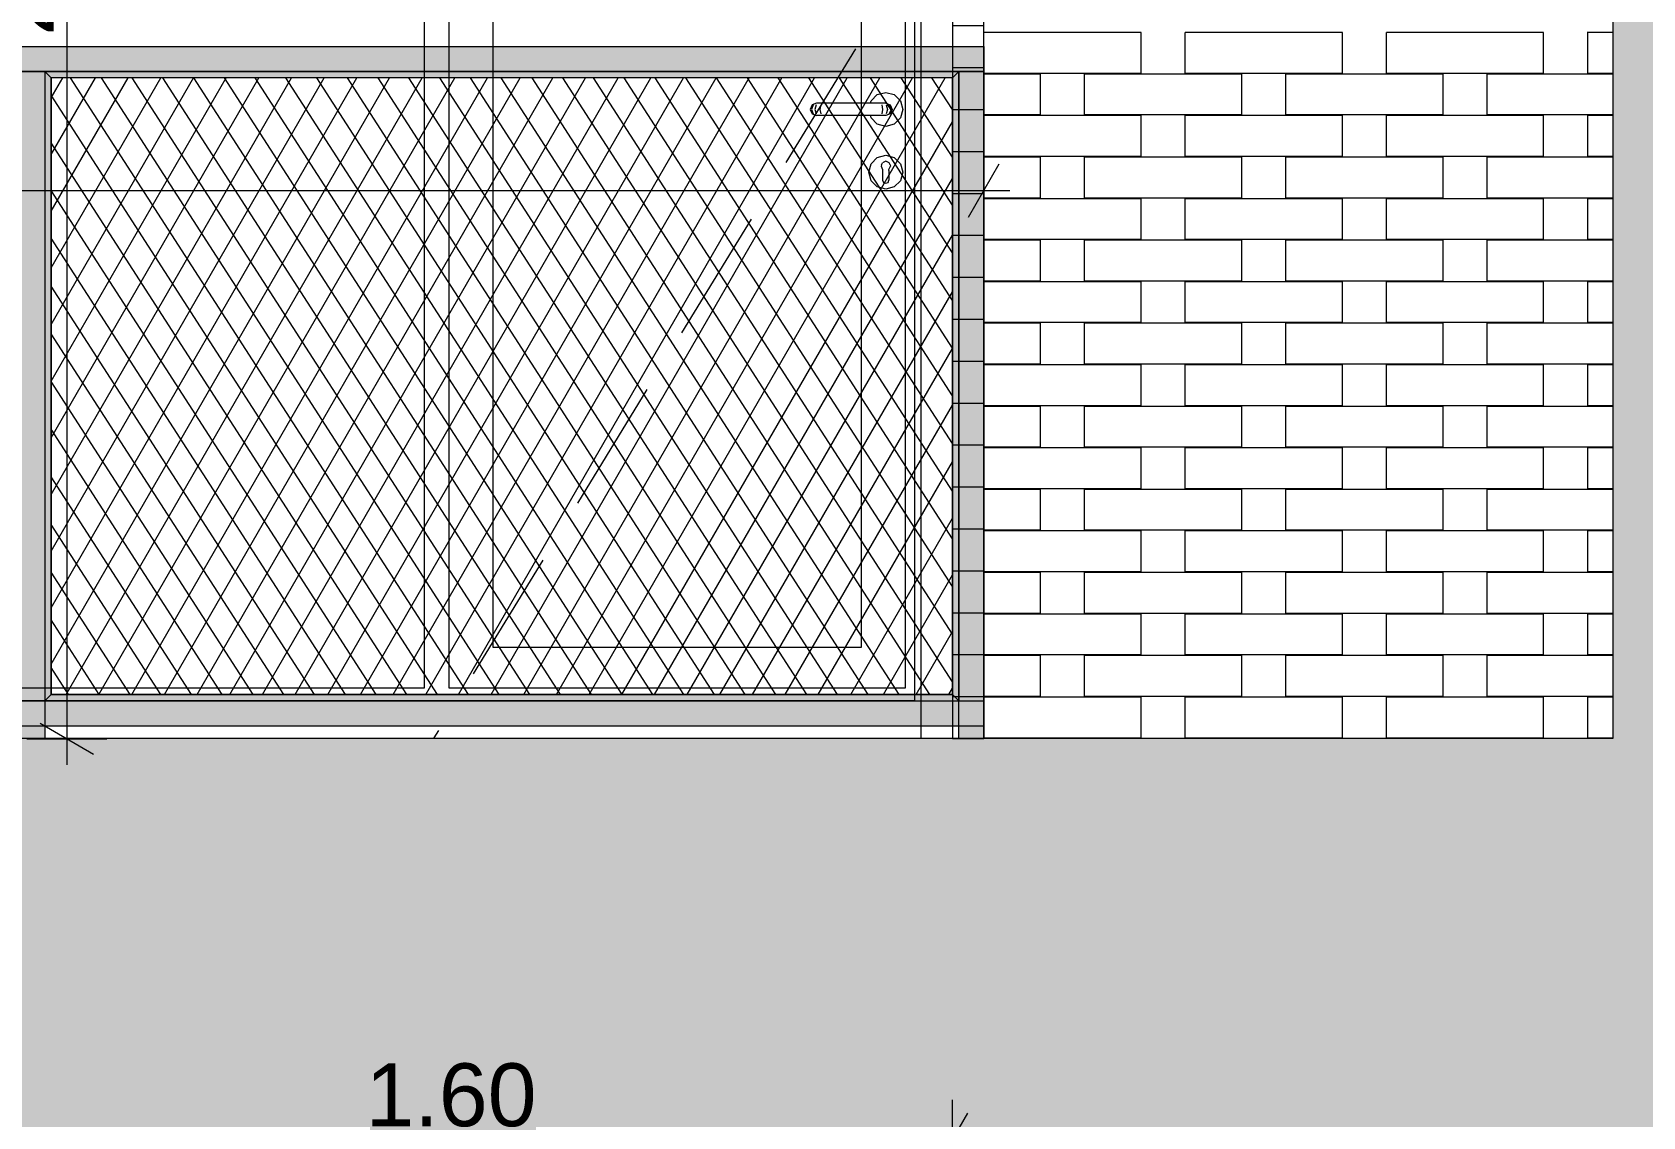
# Model space of a CAD drawing. Header units: millimetres. Extents: x 475616349 to 476941521, y 4620115302 to 4621446928.
# Drawn here: x 476659049 to 476661610, y 4620528619 to 4620530343 of the extents above; entities that cross this region are included whole.
import ezdxf

# ---------------------------------------------------------------- set-up
doc = ezdxf.new("R2010")
doc.units = ezdxf.units.MM
doc.header["$MEASUREMENT"] = 0
doc.linetypes.add('Hidden Line', pattern=[317.5, 211.666667, -105.833333])
for name, color, linetype, lineweight in [('2D Drafting - General_Pen_No__30_Pen_No__9_Pen_No__9_Pen_No__253', 252, 'Continuous', 0), ('2D Drafting - General_Pen_No__30_Pen_No__9_Pen_No__9_Pen_No__7', 7, 'Continuous', 0), ('2D Drafting - General_Pen_No__7_Pen_No__7', 7, 'Continuous', 0), ('New_2D Drafting - General_Pen_No__30_Pen_No__9_Pen_No__9_Pen_No__255', 255, 'Continuous', 0), ('New_2D Drafting - General_Pen_No__30_Pen_No__9_Pen_No__9_Pen_No__7', 7, 'Continuous', 0), ('New_2D Drafting - General_Pen_No__4', 7, 'Continuous', 0), ('New_2D Drafting - General_Pen_No__7', 7, 'Continuous', 0), ('New_Structural - Bearing_Pen_No__250', 7, 'Continuous', 0), ('New_zoma_Pen_No__4', 7, 'Continuous', 0), ('New_zoma_Pen_No__7', 7, 'Continuous', 0), ('Structural - Bearing_Pen_No__250', 7, 'Continuous', 0)]:
    doc.layers.add(name, color=color, linetype=linetype, lineweight=lineweight)
doc.layers.add('New_zoma', color=7, linetype='Continuous')
doc.styles.add('GENERATED_STYLE_1', font='arial.ttf')
doc.dimstyles.new('GENERATED_STYLE__18', dxfattribs={"dimtxt": 100, "dimasz": 64.421331, "dimexe": 0.18, "dimexo": 3, "dimgap": 0.09, "dimtad": 1, "dimtih": 1, "dimtoh": 1, "dimlfac": 0.001, "dimzin": 0, "dimdsep": 46, "dimtxsty": 'GENERATED_STYLE_1', "dimblk": 'ARROWHEAD_2', "dimblk1": 'ARROWHEAD_2', "dimblk2": 'ARROWHEAD_2', "dimcen": 0.09, "dimclrd": 7, "dimclre": 7, "dimclrt": 7, "dimadec": 0, "dimazin": 0, "dimtfac": 1, "dimtdec": 4, "dimtmove": 0, "dimatfit": 3, "dimfxl": 1, "dimtolj": 1, "dimtzin": 0, "dimarcsym": 0})
doc.dimstyles.new('GENERATED_STYLE__19', dxfattribs={"dimtxt": 100, "dimasz": 64.421331, "dimexe": 0.18, "dimexo": 3, "dimgap": 0.09, "dimtad": 1, "dimlfac": 0.001, "dimzin": 0, "dimdsep": 46, "dimtxsty": 'GENERATED_STYLE_1', "dimblk": 'ARROWHEAD_2', "dimblk1": 'ARROWHEAD_2', "dimblk2": 'ARROWHEAD_2', "dimcen": 0.09, "dimclrd": 7, "dimclre": 7, "dimclrt": 7, "dimadec": 0, "dimazin": 0, "dimtfac": 1, "dimtdec": 4, "dimtmove": 0, "dimatfit": 3, "dimfxl": 1, "dimtolj": 1, "dimtzin": 0, "dimarcsym": 0})

# ---------------------------------------------------------------- blocks, each defined once
blk = doc.blocks.new('*D751', base_point=(476577134.1, 4620325125.7))
at = {"layer": 'New_zoma_Pen_No__4', "color": 7, "linetype": 'Continuous', "lineweight": 0, "transparency": 16777216}
for p, q in [((476658912, 4620528519.4), (476658912, 4620528646.6)), ((476660512, 4620528519.4), (476660512, 4620528646.6)), ((476658936.5, 4620528625.4), (476658887.5, 4620528540.6)), ((476660487.5, 4620528540.6), (476660536.5, 4620528625.4)), ((476658912, 4620528583), (476660512, 4620528583)), ((476660512, 4620528583), (476660553.5, 4620528583))]:
    blk.add_line(p, q, dxfattribs=at)
at = {"layer": 'New_zoma_Pen_No__7', "color": 7, "lineweight": 0, "transparency": 16777216, "insert": (476659579, 4620528603), "char_height": 100, "attachment_point": 7, "style": 'GENERATED_STYLE_1'}
blk.add_mtext('\\A1;{\\pql;\\fArial|b0|i0|c0|p34;1.60}', dxfattribs=at)
blk = doc.blocks.new('ARROWHEAD_2')
at = {"color": 0, "linetype": 'Continuous', "lineweight": 0}
for p, q in [((-0.378, -0.655), (0.378, 0.655)), ((0, 0), (-1, 0))]:
    blk.add_line(p, q, dxfattribs=at)
blk = doc.blocks.new('*D755', base_point=(476577134.1, 4620325125.7))
at = {"layer": 'New_zoma_Pen_No__4', "color": 7, "linetype": 'Continuous', "lineweight": 0, "transparency": 16777216}
for p, q in [((476658912, 4620531719.4), (476658912, 4620531846.6)), ((476660512, 4620531719.4), (476660512, 4620531846.6)), ((476658936.5, 4620531825.4), (476658887.5, 4620531740.6)), ((476660487.5, 4620531740.6), (476660536.5, 4620531825.4)), ((476658912, 4620531783), (476660512, 4620531783)), ((476660512, 4620531783), (476660553.5, 4620531783))]:
    blk.add_line(p, q, dxfattribs=at)
at = {"layer": 'New_zoma_Pen_No__7', "color": 7, "lineweight": 0, "transparency": 16777216, "insert": (476659579, 4620531803), "char_height": 100, "attachment_point": 7, "style": 'GENERATED_STYLE_1'}
blk.add_mtext('\\A1;{\\pql;\\fArial|b0|i0|c0|p34;1.60}', dxfattribs=at)
blk = doc.blocks.new('*D756', base_point=(476577134.1, 4620325125.7))
at = {"layer": 'New_zoma_Pen_No__4', "color": 7, "linetype": 'Continuous', "lineweight": 0, "transparency": 16777216}
for p, q in [((476656062, 4620530027.7), (476656062, 4620530154.8)), ((476660562, 4620530027.7), (476660562, 4620530154.8)), ((476656086.5, 4620530133.6), (476656037.5, 4620530048.9)), ((476660537.5, 4620530048.9), (476660586.5, 4620530133.6)), ((476656020.6, 4620530091.2), (476656062, 4620530091.2)), ((476656062, 4620530091.2), (476660562, 4620530091.2)), ((476660562, 4620530091.2), (476660603.5, 4620530091.2))]:
    blk.add_line(p, q, dxfattribs=at)
at = {"layer": 'New_zoma_Pen_No__7', "color": 7, "lineweight": 0, "transparency": 16777216, "insert": (476658179, 4620530111.2), "char_height": 100, "attachment_point": 7, "style": 'GENERATED_STYLE_1'}
blk.add_mtext('\\A1;{\\pql;\\fArial|b0|i0|c0|p34;4.50}', dxfattribs=at)
blk = doc.blocks.new('*D762', base_point=(476577134.1, 4620325125.7))
at = {"layer": 'New_zoma_Pen_No__4', "color": 7, "linetype": 'Continuous', "lineweight": 0, "transparency": 16777216}
for p, q in [((476659104.3, 4620531761.8), (476659104.3, 4620531720.3)), ((476659146.7, 4620531695.9), (476659061.9, 4620531744.8)), ((476659040.7, 4620531720.3), (476659167.9, 4620531720.3)), ((476659104.3, 4620531720.3), (476659104.3, 4620529220.3)), ((476659061.9, 4620529244.8), (476659146.7, 4620529195.9)), ((476659040.7, 4620529220.3), (476659167.9, 4620529220.3)), ((476659104.3, 4620529220.3), (476659104.3, 4620529178.9))]:
    blk.add_line(p, q, dxfattribs=at)
at = {"layer": 'New_zoma_Pen_No__7', "color": 7, "lineweight": 0, "transparency": 16777216, "insert": (476659084.3, 4620530337.3), "char_height": 100, "attachment_point": 7, "rotation": 89.9998, "style": 'GENERATED_STYLE_1'}
blk.add_mtext('\\A1;{\\pql;\\fArial|b0|i0|c0|p34;2.50}', dxfattribs=at)

msp = doc.modelspace()

# ---------------------------------------------------------------- hatches: boundary and pattern name
at = {"layer": '2D Drafting - General_Pen_No__30_Pen_No__9_Pen_No__9_Pen_No__253', "linetype": 'Continuous', "lineweight": 0}
h = msp.add_hatch(dxfattribs=at)
h.set_pattern_fill('BRICK___RUNNING_BOND', color=252, style=0, pattern_type=2)
h.set_pattern_definition([(0, (476692910.175, 4620522353.93), (0, 66.64), []), (90, (476692910.17, 4620522353.93), (-244.8, 0), [66.64, -66.64]), (90, (476693032.57, 4620522420.57), (-244.8, 0), [66.64, -66.64])])
h.paths.add_polyline_path([(476647692.13, 4620532819.956), (476647692.13, 4620519520.362), (476648861.998, 4620519520.362), (476648862.006, 4620522120.37), (476648862.006, 4620523542.007), (476648862.006, 4620531720.362), (476648862.006, 4620531932.715), (476648862.006, 4620532420.362), (476654662.006, 4620532420.362), (476654662.006, 4620519520.362), (476661919.968, 4620519520.362), (476661962.147, 4620519520.362), (476661962.147, 4620522820.364), (476661962.147, 4620525320.374), (476661962.147, 4620525944.887), (476661962.147, 4620532420.374), (476665762.003, 4620532420.374), (476665762.003, 4620522120.38), (476665162.198, 4620522120.38), (476665162.198, 4620517320.329), (476668462.159, 4620517320.329), (476668462.159, 4620517320.295), (476668932.159, 4620517320.295), (476668932.159, 4620532819.956), (476661962.147, 4620532819.956), (476655062.006, 4620532819.956)])
h.paths.add_polyline_path([(476661562.006, 4620526020.374), (476655062.006, 4620526020.374), (476655062.006, 4620528520.374), (476661562.006, 4620528520.374)], flags=0)
h.paths.add_polyline_path([(476661562.006, 4620522820.364), (476655062.006, 4620522820.364), (476655062.006, 4620525320.374), (476661562.006, 4620525320.374)], flags=0)
h.paths.add_polyline_path([(476661562.006, 4620529220.374), (476655062.006, 4620529220.374), (476655062.006, 4620531720.361), (476661562.006, 4620531720.361)], flags=0)
h.paths.add_polyline_path([(476656112.047, 4620522120.412), (476656112.047, 4620519620.412), (476657707.931, 4620519620.412), (476657712.047, 4620519620.412), (476657712.047, 4620522120.412)], flags=0)
h.paths.add_polyline_path([(476666262.224, 4620522120.362), (476666262.224, 4620520520.362), (476667862.223, 4620520520.362), (476667862.223, 4620522120.362)], flags=0)
h.paths.add_polyline_path([(476667862.223, 4620530120.362), (476667862.223, 4620531720.362), (476666262.224, 4620531720.362), (476666262.224, 4620530120.362)], flags=0)
h.paths.add_polyline_path([(476666262.228, 4620528520.362), (476666262.228, 4620526920.362), (476667862.228, 4620526920.362), (476667862.228, 4620528520.362)], flags=0)
h.paths.add_polyline_path([(476666262.228, 4620523720.362), (476667862.228, 4620523720.362), (476667862.228, 4620525320.362), (476666262.228, 4620525320.362)], flags=0)
h.paths.add_polyline_path([(476666262.435, 4620518320.362), (476667862.006, 4620518320.362), (476667862.006, 4620518920.362), (476666262.435, 4620518920.362)], flags=0)
h = msp.add_hatch(dxfattribs=at)
h.set_pattern_fill('BRICK___RUNNING_BOND', color=252, style=0, pattern_type=2)
h.set_pattern_definition([(0, (476694010.15, 4620528753.94), (0, 66.64), []), (90, (476694010.15, 4620528753.94), (-244.8, 0), [66.64, -66.64]), (90, (476694132.55, 4620528820.58), (-244.8, 0), [66.64, -66.64])])
h.paths.add_polyline_path([(476660512.002, 4620531720.375), (476660512.002, 4620529220.374), (476660561.993, 4620529220.374), (476660561.993, 4620531720.375)])
at = {"layer": 'New_2D Drafting - General_Pen_No__30_Pen_No__9_Pen_No__9_Pen_No__255', "linetype": 'Continuous', "lineweight": 0}
for points in [[(476660562.006, 4620530320.368), (476660562.006, 4620530280.368), (476656062.006, 4620530280.368), (476656062.006, 4620530320.368)], [(476659069.006, 4620529220.341), (476659029.006, 4620529220.341), (476659029.006, 4620530280.368), (476659069.006, 4620530280.368)], [(476659069.006, 4620529280.341), (476659079.006, 4620529290.341), (476659079.006, 4620530270.368), (476659069.006, 4620530280.368)], [(476659079.006, 4620530270.368), (476659069.006, 4620530280.368), (476660522.006, 4620530280.368), (476660512.006, 4620530270.368)], [(476660522.006, 4620529280.341), (476660512.006, 4620529290.341), (476660512.006, 4620530270.368), (476660522.006, 4620530280.368)], [(476660562.006, 4620529220.374), (476660522.006, 4620529220.374), (476660522.006, 4620530280.368), (476660562.006, 4620530280.368)], [(476660562.006, 4620529280.367), (476660562.006, 4620529240.367), (476656062.006, 4620529240.367), (476656062.006, 4620529280.367)], [(476659079.006, 4620529290.367), (476659069.006, 4620529280.367), (476660521.98, 4620529280.367), (476660511.98, 4620529290.367)]]:
    msp.add_hatch(color=255, dxfattribs=at).paths.add_polyline_path(points)
at = {"layer": 'New_2D Drafting - General_Pen_No__7', "linetype": 'Continuous', "lineweight": 0}
h = msp.add_hatch(dxfattribs=at)
h.set_pattern_fill('BATT_INSULATION', style=0, pattern_type=2)
h.set_pattern_definition([(60, (476577134.07, 4620325125.74), (-38.971143, 22.5), []), (122.833095, (476577134.07, 4620325125.74), (36.80608, 18.75), [])])
h.paths.add_polyline_path([(476660512.006, 4620530270.368), (476659079.006, 4620530270.368), (476659079.006, 4620529290.367), (476660512.006, 4620529290.367)])

# ---------------------------------------------------------------- linework, layer by layer
at = {"layer": '2D Drafting - General_Pen_No__30_Pen_No__9_Pen_No__9_Pen_No__7', "color": 7, "linetype": 'Continuous', "lineweight": 0, "flags": 128}
for points in [[(476661562.006, 4620529220.374), (476655062.006, 4620529220.374), (476655062.006, 4620531720.361), (476661562.006, 4620531720.361)], [(476660512.002, 4620531720.375), (476660512.002, 4620529220.374), (476660561.993, 4620529220.374), (476660561.993, 4620531720.375)]]:
    msp.add_lwpolyline(points, close=True, dxfattribs=at)
at = {"layer": '2D Drafting - General_Pen_No__7_Pen_No__7', "color": 7, "linetype": 'Continuous', "lineweight": 0, "flags": 128}
for points in [[(476660507.877, 4620529220.338), (476658911.993, 4620529220.343), (476658912.002, 4620531720.343), (476660512.002, 4620531720.338)], [(476660512.002, 4620531720.338), (476660511.993, 4620529220.338), (476660507.877, 4620529220.338)]]:
    msp.add_lwpolyline(points, dxfattribs=at)
for points in [[(476658962.002, 4620531670.342), (476660462.002, 4620531670.337), (476660461.993, 4620529220.338), (476658961.993, 4620529220.345)], [(476658972.002, 4620531660.342), (476660452.002, 4620531660.337), (476660451.994, 4620529280.34), (476658971.994, 4620529280.345)], [(476658987.002, 4620531645.342), (476659672.002, 4620531645.34), (476659671.994, 4620529300.342), (476658986.994, 4620529300.345)], [(476659711.998, 4620531645.34), (476660437.002, 4620531645.337), (476660436.994, 4620529300.34), (476659711.994, 4620529300.342)], [(476659782.002, 4620531575.339), (476660367.002, 4620531575.337), (476660366.994, 4620529365.34), (476659781.994, 4620529365.342)]]:
    msp.add_lwpolyline(points, close=True, dxfattribs=at)
at = {"layer": '2D Drafting - General_Pen_No__7_Pen_No__7', "color": 7, "linetype": 'Hidden Line', "lineweight": 0, "flags": 128}
msp.add_lwpolyline([(476659687.002, 4620531670.34), (476660436.998, 4620530446.214), (476659687.77, 4620529221.625)], dxfattribs=at)
at = {"layer": 'New_2D Drafting - General_Pen_No__30_Pen_No__9_Pen_No__9_Pen_No__7', "color": 7, "linetype": 'Continuous', "lineweight": 0, "flags": 128}
for points in [[(476660562.006, 4620530320.368), (476660562.006, 4620530280.368), (476656062.006, 4620530280.368), (476656062.006, 4620530320.368)], [(476659069.006, 4620529220.341), (476659029.006, 4620529220.341), (476659029.006, 4620530280.368), (476659069.006, 4620530280.368)], [(476659069.006, 4620529280.341), (476659079.006, 4620529290.341), (476659079.006, 4620530270.368), (476659069.006, 4620530280.368)], [(476659079.006, 4620530270.368), (476659069.006, 4620530280.368), (476660522.006, 4620530280.368), (476660512.006, 4620530270.368)], [(476660522.006, 4620529280.341), (476660512.006, 4620529290.341), (476660512.006, 4620530270.368), (476660522.006, 4620530280.368)], [(476660562.006, 4620529220.374), (476660522.006, 4620529220.374), (476660522.006, 4620530280.368), (476660562.006, 4620530280.368)], [(476660562.006, 4620529280.367), (476660562.006, 4620529240.367), (476656062.006, 4620529240.367), (476656062.006, 4620529280.367)], [(476659079.006, 4620529290.367), (476659069.006, 4620529280.367), (476660521.98, 4620529280.367), (476660511.98, 4620529290.367)]]:
    msp.add_lwpolyline(points, close=True, dxfattribs=at)
at = {"layer": 'New_2D Drafting - General_Pen_No__4', "color": 7, "linetype": 'Continuous', "lineweight": 0, "flags": 128}
msp.add_lwpolyline([(476660512.006, 4620530270.368), (476659079.006, 4620530270.368), (476659079.006, 4620529290.367), (476660512.006, 4620529290.367)], close=True, dxfattribs=at)
at = {"layer": 'New_Structural - Bearing_Pen_No__250', "color": 7, "linetype": 'Continuous', "lineweight": 0}
for p, q in [((476661522.006, 4620530342.374), (476661522.006, 4620530343.374)), ((476660562.006, 4620530277.374), (476660562.006, 4620530342.374)), ((476660812.006, 4620530342.374), (476660562.006, 4620530342.374)), ((476660812.006, 4620530277.374), (476660812.006, 4620530342.374)), ((476660882.006, 4620530277.374), (476660882.006, 4620530342.374)), ((476661132.006, 4620530342.374), (476660882.006, 4620530342.374)), ((476661132.006, 4620530277.374), (476661132.006, 4620530342.374)), ((476661202.006, 4620530277.374), (476661202.006, 4620530342.374)), ((476661452.006, 4620530342.374), (476661202.006, 4620530342.374)), ((476661452.006, 4620530277.374), (476661452.006, 4620530342.374)), ((476661522.006, 4620530277.374), (476661522.006, 4620530342.374)), ((476661562.006, 4620530342.374), (476661522.006, 4620530342.374)), ((476660812.006, 4620530277.374), (476660562.006, 4620530277.374)), ((476660562.006, 4620530211.374), (476660562.006, 4620530276.374)), ((476660652.006, 4620530276.374), (476660562.006, 4620530276.374)), ((476660652.006, 4620530211.374), (476660652.006, 4620530276.374)), ((476660722.006, 4620530211.374), (476660722.006, 4620530276.374)), ((476660972.006, 4620530276.374), (476660722.006, 4620530276.374)), ((476661132.006, 4620530277.374), (476660882.006, 4620530277.374)), ((476660972.006, 4620530211.374), (476660972.006, 4620530276.374)), ((476661042.006, 4620530211.374), (476661042.006, 4620530276.374)), ((476661292.006, 4620530276.374), (476661042.006, 4620530276.374)), ((476661452.006, 4620530277.374), (476661202.006, 4620530277.374)), ((476661292.006, 4620530211.374), (476661292.006, 4620530276.374)), ((476661362.006, 4620530211.374), (476661362.006, 4620530276.374)), ((476661562.006, 4620530276.374), (476661362.006, 4620530276.374)), ((476661522.006, 4620530276.374), (476661522.006, 4620530277.374)), ((476661562.006, 4620530277.374), (476661522.006, 4620530277.374)), ((476660382.724, 4620530233.838), (476660392.607, 4620530243.721)), ((476660392.607, 4620530243.721), (476660406.107, 4620530247.338)), ((476660406.107, 4620530247.338), (476660419.607, 4620530243.721)), ((476660419.607, 4620530243.721), (476660429.489, 4620530233.838)), ((476660289.035, 4620530227.41), (476660286.107, 4620530220.339)), ((476660286.107, 4620530220.339), (476660289.035, 4620530213.268)), ((476660290.588, 4620530227.41), (476660287.829, 4620530220.339)), ((476660287.829, 4620530220.339), (476660290.588, 4620530213.268)), ((476660296.107, 4620530230.339), (476660289.035, 4620530227.41)), ((476660295.402, 4620530227.41), (476660293.29, 4620530220.339)), ((476660293.29, 4620530220.339), (476660295.402, 4620530213.268)), ((476660297.248, 4620530230.339), (476660296.107, 4620530230.339)), ((476660300.5, 4620530230.339), (476660297.248, 4620530230.339)), ((476660305.366, 4620530230.339), (476660300.5, 4620530230.339)), ((476660302.607, 4620530227.41), (476660301.464, 4620530220.339)), ((476660301.464, 4620530220.339), (476660302.607, 4620530213.268)), ((476660311.107, 4620530230.339), (476660305.366, 4620530230.339)), ((476660391.107, 4620530230.338), (476660311.107, 4620530230.339)), ((476660381.786, 4620530230.338), (476660382.724, 4620530233.838)), ((476660396.847, 4620530230.338), (476660391.107, 4620530230.338)), ((476660401.713, 4620530230.338), (476660396.847, 4620530230.338)), ((476660399.606, 4620530227.409), (476660400.749, 4620530220.338)), ((476660400.749, 4620530220.338), (476660399.606, 4620530213.267)), ((476660404.965, 4620530230.338), (476660401.713, 4620530230.338)), ((476660406.107, 4620530230.338), (476660404.965, 4620530230.338)), ((476660406.107, 4620530230.338), (476660413.178, 4620530227.409)), ((476660406.811, 4620530227.409), (476660408.923, 4620530220.338)), ((476660408.923, 4620530220.338), (476660406.811, 4620530213.267)), ((476660414.385, 4620530220.338), (476660411.625, 4620530213.267)), ((476660411.626, 4620530227.409), (476660414.385, 4620530220.338)), ((476660413.178, 4620530227.409), (476660416.107, 4620530220.338)), ((476660416.107, 4620530220.338), (476660413.178, 4620530213.267)), ((476660429.489, 4620530233.838), (476660433.107, 4620530220.338)), ((476660433.107, 4620530220.338), (476660429.489, 4620530206.838)), ((476660289.035, 4620530213.268), (476660296.106, 4620530210.339)), ((476660297.248, 4620530210.339), (476660296.106, 4620530210.339)), ((476660300.5, 4620530210.339), (476660297.248, 4620530210.339)), ((476660305.366, 4620530210.339), (476660300.5, 4620530210.339)), ((476660311.106, 4620530210.339), (476660305.366, 4620530210.339)), ((476660391.106, 4620530210.338), (476660311.106, 4620530210.339)), ((476660382.724, 4620530206.838), (476660381.786, 4620530210.338)), ((476660392.606, 4620530196.956), (476660382.724, 4620530206.838)), ((476660396.847, 4620530210.338), (476660391.106, 4620530210.338)), ((476660406.106, 4620530193.338), (476660392.606, 4620530196.956)), ((476660401.713, 4620530210.338), (476660396.847, 4620530210.338)), ((476660404.965, 4620530210.338), (476660401.713, 4620530210.338)), ((476660406.106, 4620530210.338), (476660404.965, 4620530210.338)), ((476660413.178, 4620530213.267), (476660406.106, 4620530210.338)), ((476660419.606, 4620530196.956), (476660406.106, 4620530193.338)), ((476660429.489, 4620530206.838), (476660419.606, 4620530196.956)), ((476660652.006, 4620530211.374), (476660562.006, 4620530211.374)), ((476660562.006, 4620530145.374), (476660562.006, 4620530210.374)), ((476660812.006, 4620530210.374), (476660562.006, 4620530210.374)), ((476660972.006, 4620530211.374), (476660722.006, 4620530211.374)), ((476660812.006, 4620530145.374), (476660812.006, 4620530210.374)), ((476660882.006, 4620530145.374), (476660882.006, 4620530210.374)), ((476661132.006, 4620530210.374), (476660882.006, 4620530210.374)), ((476661292.006, 4620530211.374), (476661042.006, 4620530211.374)), ((476661132.006, 4620530145.374), (476661132.006, 4620530210.374)), ((476661202.006, 4620530145.374), (476661202.006, 4620530210.374)), ((476661452.006, 4620530210.374), (476661202.006, 4620530210.374)), ((476661562.006, 4620530211.374), (476661362.006, 4620530211.374)), ((476661452.006, 4620530145.374), (476661452.006, 4620530210.374)), ((476661522.006, 4620530210.374), (476661522.006, 4620530211.374)), ((476661522.006, 4620530145.374), (476661522.006, 4620530210.374)), ((476661562.006, 4620530210.374), (476661522.006, 4620530210.374)), ((476660382.724, 4620530133.838), (476660392.606, 4620530143.721)), ((476660392.606, 4620530143.721), (476660406.106, 4620530147.338)), ((476660406.106, 4620530137.764), (476660400.731, 4620530135.482)), ((476660406.106, 4620530147.338), (476660419.606, 4620530143.721)), ((476660411.481, 4620530135.482), (476660406.106, 4620530137.764)), ((476660419.606, 4620530143.721), (476660429.489, 4620530133.838)), ((476660812.006, 4620530145.374), (476660562.006, 4620530145.374)), ((476660562.006, 4620530079.374), (476660562.006, 4620530144.374)), ((476660652.006, 4620530144.374), (476660562.006, 4620530144.374)), ((476660652.006, 4620530079.374), (476660652.006, 4620530144.374)), ((476660722.006, 4620530079.374), (476660722.006, 4620530144.374)), ((476660972.006, 4620530144.374), (476660722.006, 4620530144.374)), ((476661132.006, 4620530145.374), (476660882.006, 4620530145.374)), ((476660972.006, 4620530079.374), (476660972.006, 4620530144.374)), ((476661042.006, 4620530079.374), (476661042.006, 4620530144.374)), ((476661292.006, 4620530144.374), (476661042.006, 4620530144.374)), ((476661452.006, 4620530145.374), (476661202.006, 4620530145.374)), ((476661292.006, 4620530079.374), (476661292.006, 4620530144.374)), ((476661362.006, 4620530079.374), (476661362.006, 4620530144.374)), ((476661562.006, 4620530144.374), (476661362.006, 4620530144.374)), ((476661522.006, 4620530144.374), (476661522.006, 4620530145.374)), ((476661562.006, 4620530145.374), (476661522.006, 4620530145.374)), ((476660379.106, 4620530120.338), (476660382.724, 4620530133.838)), ((476660382.723, 4620530106.838), (476660379.106, 4620530120.338)), ((476660399.386, 4620530131.978), (476660398.638, 4620530130.031)), ((476660398.638, 4620530130.031), (476660401.106, 4620530124.738)), ((476660399.386, 4620530131.978), (476660400.731, 4620530135.482)), ((476660401.106, 4620530124.738), (476660401.106, 4620530123.225)), ((476660401.106, 4620530123.225), (476660401.106, 4620530120.338)), ((476660401.106, 4620530120.338), (476660401.106, 4620530117.452)), ((476660401.106, 4620530117.452), (476660401.106, 4620530111.678)), ((476660411.106, 4620530124.738), (476660413.574, 4620530130.031)), ((476660411.106, 4620530123.225), (476660411.106, 4620530124.738)), ((476660411.106, 4620530123.225), (476660411.106, 4620530120.338)), ((476660411.106, 4620530120.338), (476660411.106, 4620530117.451)), ((476660411.106, 4620530117.451), (476660411.106, 4620530111.678)), ((476660412.826, 4620530131.978), (476660411.481, 4620530135.482)), ((476660412.826, 4620530131.978), (476660413.574, 4620530130.031)), ((476660429.489, 4620530133.838), (476660433.106, 4620530120.338)), ((476660433.106, 4620530120.338), (476660429.489, 4620530106.838)), ((476660392.606, 4620530096.956), (476660382.723, 4620530106.838)), ((476660406.106, 4620530093.338), (476660392.606, 4620530096.956)), ((476660401.106, 4620530111.678), (476660401.106, 4620530107.838)), ((476660401.106, 4620530107.838), (476660402.571, 4620530104.303)), ((476660402.571, 4620530104.303), (476660406.106, 4620530102.838)), ((476660406.106, 4620530102.838), (476660409.642, 4620530104.303)), ((476660419.606, 4620530096.956), (476660406.106, 4620530093.338)), ((476660409.642, 4620530104.303), (476660411.106, 4620530107.838)), ((476660411.106, 4620530111.678), (476660411.106, 4620530107.838)), ((476660429.489, 4620530106.838), (476660419.606, 4620530096.956)), ((476660652.006, 4620530079.374), (476660562.006, 4620530079.374)), ((476660562.006, 4620530013.374), (476660562.006, 4620530078.374)), ((476660812.006, 4620530078.374), (476660562.006, 4620530078.374)), ((476660972.006, 4620530079.374), (476660722.006, 4620530079.374)), ((476660812.006, 4620530013.374), (476660812.006, 4620530078.374)), ((476660882.006, 4620530013.374), (476660882.006, 4620530078.374)), ((476661132.006, 4620530078.374), (476660882.006, 4620530078.374)), ((476661292.006, 4620530079.374), (476661042.006, 4620530079.374)), ((476661132.006, 4620530013.374), (476661132.006, 4620530078.374)), ((476661202.006, 4620530013.374), (476661202.006, 4620530078.374)), ((476661452.006, 4620530078.374), (476661202.006, 4620530078.374)), ((476661562.006, 4620530079.374), (476661362.006, 4620530079.374)), ((476661452.006, 4620530013.374), (476661452.006, 4620530078.374)), ((476661522.006, 4620530078.374), (476661522.006, 4620530079.374)), ((476661522.006, 4620530013.374), (476661522.006, 4620530078.374)), ((476661562.006, 4620530078.374), (476661522.006, 4620530078.374)), ((476660812.006, 4620530013.374), (476660562.006, 4620530013.374)), ((476660562.006, 4620529947.374), (476660562.006, 4620530012.374)), ((476660652.006, 4620530012.374), (476660562.006, 4620530012.374)), ((476660652.006, 4620529947.374), (476660652.006, 4620530012.374)), ((476660722.006, 4620529947.374), (476660722.006, 4620530012.374)), ((476660972.006, 4620530012.374), (476660722.006, 4620530012.374)), ((476661132.006, 4620530013.374), (476660882.006, 4620530013.374)), ((476660972.006, 4620529947.374), (476660972.006, 4620530012.374)), ((476661042.006, 4620529947.374), (476661042.006, 4620530012.374)), ((476661292.006, 4620530012.374), (476661042.006, 4620530012.374)), ((476661452.006, 4620530013.374), (476661202.006, 4620530013.374)), ((476661292.006, 4620529947.374), (476661292.006, 4620530012.374)), ((476661362.006, 4620529947.374), (476661362.006, 4620530012.374)), ((476661562.006, 4620530012.374), (476661362.006, 4620530012.374)), ((476661522.006, 4620530012.374), (476661522.006, 4620530013.374)), ((476661562.006, 4620530013.374), (476661522.006, 4620530013.374)), ((476660652.006, 4620529947.374), (476660562.006, 4620529947.374)), ((476660562.006, 4620529881.374), (476660562.006, 4620529946.374)), ((476660812.006, 4620529946.374), (476660562.006, 4620529946.374)), ((476660972.006, 4620529947.374), (476660722.006, 4620529947.374)), ((476660812.006, 4620529881.374), (476660812.006, 4620529946.374)), ((476660882.006, 4620529881.374), (476660882.006, 4620529946.374)), ((476661132.006, 4620529946.374), (476660882.006, 4620529946.374)), ((476661292.006, 4620529947.374), (476661042.006, 4620529947.374)), ((476661132.006, 4620529881.374), (476661132.006, 4620529946.374)), ((476661202.006, 4620529881.374), (476661202.006, 4620529946.374)), ((476661452.006, 4620529946.374), (476661202.006, 4620529946.374)), ((476661562.006, 4620529947.374), (476661362.006, 4620529947.374)), ((476661452.006, 4620529881.374), (476661452.006, 4620529946.374)), ((476661522.006, 4620529946.374), (476661522.006, 4620529947.374)), ((476661522.006, 4620529881.374), (476661522.006, 4620529946.374)), ((476661562.006, 4620529946.374), (476661522.006, 4620529946.374)), ((476660812.006, 4620529881.374), (476660562.006, 4620529881.374)), ((476660562.006, 4620529815.374), (476660562.006, 4620529880.374)), ((476660652.006, 4620529880.374), (476660562.006, 4620529880.374)), ((476660652.006, 4620529815.374), (476660652.006, 4620529880.374)), ((476660722.006, 4620529815.374), (476660722.006, 4620529880.374)), ((476660972.006, 4620529880.374), (476660722.006, 4620529880.374)), ((476661132.006, 4620529881.374), (476660882.006, 4620529881.374)), ((476660972.006, 4620529815.374), (476660972.006, 4620529880.374)), ((476661042.006, 4620529815.374), (476661042.006, 4620529880.374)), ((476661292.006, 4620529880.374), (476661042.006, 4620529880.374)), ((476661452.006, 4620529881.374), (476661202.006, 4620529881.374)), ((476661292.006, 4620529815.374), (476661292.006, 4620529880.374)), ((476661362.006, 4620529815.374), (476661362.006, 4620529880.374)), ((476661562.006, 4620529880.374), (476661362.006, 4620529880.374)), ((476661522.006, 4620529880.374), (476661522.006, 4620529881.374)), ((476661562.006, 4620529881.374), (476661522.006, 4620529881.374)), ((476660652.006, 4620529815.374), (476660562.006, 4620529815.374)), ((476660562.006, 4620529749.374), (476660562.006, 4620529814.374)), ((476660812.006, 4620529814.374), (476660562.006, 4620529814.374)), ((476660972.006, 4620529815.374), (476660722.006, 4620529815.374)), ((476660812.006, 4620529749.374), (476660812.006, 4620529814.374)), ((476660882.006, 4620529749.374), (476660882.006, 4620529814.374)), ((476661132.006, 4620529814.374), (476660882.006, 4620529814.374)), ((476661292.006, 4620529815.374), (476661042.006, 4620529815.374)), ((476661132.006, 4620529749.374), (476661132.006, 4620529814.374)), ((476661202.006, 4620529749.374), (476661202.006, 4620529814.374)), ((476661452.006, 4620529814.374), (476661202.006, 4620529814.374)), ((476661562.006, 4620529815.374), (476661362.006, 4620529815.374)), ((476661452.006, 4620529749.374), (476661452.006, 4620529814.374)), ((476661522.006, 4620529814.374), (476661522.006, 4620529815.374)), ((476661522.006, 4620529749.374), (476661522.006, 4620529814.374)), ((476661562.006, 4620529814.374), (476661522.006, 4620529814.374)), ((476660812.006, 4620529749.374), (476660562.006, 4620529749.374)), ((476660562.006, 4620529683.374), (476660562.006, 4620529748.374)), ((476660652.006, 4620529748.374), (476660562.006, 4620529748.374)), ((476660652.006, 4620529683.374), (476660652.006, 4620529748.374)), ((476660722.006, 4620529683.374), (476660722.006, 4620529748.374)), ((476660972.006, 4620529748.374), (476660722.006, 4620529748.374)), ((476661132.006, 4620529749.374), (476660882.006, 4620529749.374)), ((476660972.006, 4620529683.374), (476660972.006, 4620529748.374)), ((476661042.006, 4620529683.374), (476661042.006, 4620529748.374)), ((476661292.006, 4620529748.374), (476661042.006, 4620529748.374)), ((476661452.006, 4620529749.374), (476661202.006, 4620529749.374)), ((476661292.006, 4620529683.374), (476661292.006, 4620529748.374)), ((476661362.006, 4620529683.374), (476661362.006, 4620529748.374)), ((476661562.006, 4620529748.374), (476661362.006, 4620529748.374)), ((476661522.006, 4620529748.374), (476661522.006, 4620529749.374)), ((476661562.006, 4620529749.374), (476661522.006, 4620529749.374)), ((476660652.006, 4620529683.374), (476660562.006, 4620529683.374)), ((476660562.006, 4620529617.374), (476660562.006, 4620529682.374)), ((476660812.006, 4620529682.374), (476660562.006, 4620529682.374)), ((476660972.006, 4620529683.374), (476660722.006, 4620529683.374)), ((476660812.006, 4620529617.374), (476660812.006, 4620529682.374)), ((476660882.006, 4620529617.374), (476660882.006, 4620529682.374)), ((476661132.006, 4620529682.374), (476660882.006, 4620529682.374)), ((476661292.006, 4620529683.374), (476661042.006, 4620529683.374)), ((476661132.006, 4620529617.374), (476661132.006, 4620529682.374)), ((476661202.006, 4620529617.374), (476661202.006, 4620529682.374)), ((476661452.006, 4620529682.374), (476661202.006, 4620529682.374)), ((476661562.006, 4620529683.374), (476661362.006, 4620529683.374)), ((476661452.006, 4620529617.374), (476661452.006, 4620529682.374)), ((476661522.006, 4620529682.374), (476661522.006, 4620529683.374)), ((476661522.006, 4620529617.374), (476661522.006, 4620529682.374)), ((476661562.006, 4620529682.374), (476661522.006, 4620529682.374)), ((476660812.006, 4620529617.374), (476660562.006, 4620529617.374)), ((476660562.006, 4620529551.374), (476660562.006, 4620529616.374)), ((476660652.006, 4620529616.374), (476660562.006, 4620529616.374)), ((476660652.006, 4620529551.374), (476660652.006, 4620529616.374)), ((476660722.006, 4620529551.374), (476660722.006, 4620529616.374)), ((476660972.006, 4620529616.374), (476660722.006, 4620529616.374)), ((476661132.006, 4620529617.374), (476660882.006, 4620529617.374)), ((476660972.006, 4620529551.374), (476660972.006, 4620529616.374)), ((476661042.006, 4620529551.374), (476661042.006, 4620529616.374)), ((476661292.006, 4620529616.374), (476661042.006, 4620529616.374)), ((476661452.006, 4620529617.374), (476661202.006, 4620529617.374)), ((476661292.006, 4620529551.374), (476661292.006, 4620529616.374)), ((476661362.006, 4620529551.374), (476661362.006, 4620529616.374)), ((476661562.006, 4620529616.374), (476661362.006, 4620529616.374)), ((476661522.006, 4620529616.374), (476661522.006, 4620529617.374)), ((476661562.006, 4620529617.374), (476661522.006, 4620529617.374)), ((476660652.006, 4620529551.374), (476660562.006, 4620529551.374)), ((476660562.006, 4620529485.374), (476660562.006, 4620529550.374)), ((476660812.006, 4620529550.374), (476660562.006, 4620529550.374)), ((476660972.006, 4620529551.374), (476660722.006, 4620529551.374)), ((476660812.006, 4620529485.374), (476660812.006, 4620529550.374)), ((476660882.006, 4620529485.374), (476660882.006, 4620529550.374)), ((476661132.006, 4620529550.374), (476660882.006, 4620529550.374)), ((476661292.006, 4620529551.374), (476661042.006, 4620529551.374)), ((476661132.006, 4620529485.374), (476661132.006, 4620529550.374)), ((476661202.006, 4620529485.374), (476661202.006, 4620529550.374)), ((476661452.006, 4620529550.374), (476661202.006, 4620529550.374)), ((476661562.006, 4620529551.374), (476661362.006, 4620529551.374)), ((476661452.006, 4620529485.374), (476661452.006, 4620529550.374)), ((476661522.006, 4620529550.374), (476661522.006, 4620529551.374)), ((476661522.006, 4620529485.374), (476661522.006, 4620529550.374)), ((476661562.006, 4620529550.374), (476661522.006, 4620529550.374)), ((476660812.006, 4620529485.374), (476660562.006, 4620529485.374)), ((476660562.006, 4620529419.374), (476660562.006, 4620529484.374)), ((476660652.006, 4620529484.374), (476660562.006, 4620529484.374)), ((476660652.006, 4620529419.374), (476660652.006, 4620529484.374)), ((476660722.006, 4620529419.374), (476660722.006, 4620529484.374)), ((476660972.006, 4620529484.374), (476660722.006, 4620529484.374)), ((476661132.006, 4620529485.374), (476660882.006, 4620529485.374)), ((476660972.006, 4620529419.374), (476660972.006, 4620529484.374)), ((476661042.006, 4620529419.374), (476661042.006, 4620529484.374)), ((476661292.006, 4620529484.374), (476661042.006, 4620529484.374)), ((476661452.006, 4620529485.374), (476661202.006, 4620529485.374)), ((476661292.006, 4620529419.374), (476661292.006, 4620529484.374)), ((476661362.006, 4620529419.374), (476661362.006, 4620529484.374)), ((476661562.006, 4620529484.374), (476661362.006, 4620529484.374)), ((476661522.006, 4620529484.374), (476661522.006, 4620529485.374)), ((476661562.006, 4620529485.374), (476661522.006, 4620529485.374)), ((476660652.006, 4620529419.374), (476660562.006, 4620529419.374)), ((476660562.006, 4620529353.374), (476660562.006, 4620529418.374)), ((476660812.006, 4620529418.374), (476660562.006, 4620529418.374)), ((476660972.006, 4620529419.374), (476660722.006, 4620529419.374)), ((476660812.006, 4620529353.374), (476660812.006, 4620529418.374)), ((476660882.006, 4620529353.374), (476660882.006, 4620529418.374)), ((476661132.006, 4620529418.374), (476660882.006, 4620529418.374)), ((476661292.006, 4620529419.374), (476661042.006, 4620529419.374)), ((476661132.006, 4620529353.374), (476661132.006, 4620529418.374)), ((476661202.006, 4620529353.374), (476661202.006, 4620529418.374)), ((476661452.006, 4620529418.374), (476661202.006, 4620529418.374)), ((476661562.006, 4620529419.374), (476661362.006, 4620529419.374)), ((476661452.006, 4620529353.374), (476661452.006, 4620529418.374)), ((476661522.006, 4620529418.374), (476661522.006, 4620529419.374)), ((476661522.006, 4620529353.374), (476661522.006, 4620529418.374)), ((476661562.006, 4620529418.374), (476661522.006, 4620529418.374)), ((476660812.006, 4620529353.374), (476660562.006, 4620529353.374)), ((476660562.006, 4620529287.374), (476660562.006, 4620529352.374)), ((476660652.006, 4620529352.374), (476660562.006, 4620529352.374)), ((476660652.006, 4620529287.374), (476660652.006, 4620529352.374)), ((476660722.006, 4620529287.374), (476660722.006, 4620529352.374)), ((476660972.006, 4620529352.374), (476660722.006, 4620529352.374)), ((476661132.006, 4620529353.374), (476660882.006, 4620529353.374)), ((476660972.006, 4620529287.374), (476660972.006, 4620529352.374)), ((476661042.006, 4620529287.374), (476661042.006, 4620529352.374)), ((476661292.006, 4620529352.374), (476661042.006, 4620529352.374)), ((476661452.006, 4620529353.374), (476661202.006, 4620529353.374)), ((476661292.006, 4620529287.374), (476661292.006, 4620529352.374)), ((476661362.006, 4620529287.374), (476661362.006, 4620529352.374)), ((476661562.006, 4620529352.374), (476661362.006, 4620529352.374)), ((476661522.006, 4620529352.374), (476661522.006, 4620529353.374)), ((476661562.006, 4620529353.374), (476661522.006, 4620529353.374)), ((476660652.006, 4620529287.374), (476660562.006, 4620529287.374)), ((476660562.006, 4620529221.374), (476660562.006, 4620529286.374)), ((476660812.006, 4620529286.374), (476660562.006, 4620529286.374)), ((476660972.006, 4620529287.374), (476660722.006, 4620529287.374)), ((476660812.006, 4620529221.374), (476660812.006, 4620529286.374)), ((476660882.006, 4620529221.374), (476660882.006, 4620529286.374)), ((476661132.006, 4620529286.374), (476660882.006, 4620529286.374)), ((476661292.006, 4620529287.374), (476661042.006, 4620529287.374)), ((476661132.006, 4620529221.374), (476661132.006, 4620529286.374)), ((476661202.006, 4620529221.374), (476661202.006, 4620529286.374)), ((476661452.006, 4620529286.374), (476661202.006, 4620529286.374)), ((476661562.006, 4620529287.374), (476661362.006, 4620529287.374)), ((476661452.006, 4620529221.374), (476661452.006, 4620529286.374)), ((476661522.006, 4620529286.374), (476661522.006, 4620529287.374)), ((476661522.006, 4620529221.374), (476661522.006, 4620529286.374)), ((476661562.006, 4620529286.374), (476661522.006, 4620529286.374)), ((476660812.006, 4620529221.374), (476660562.006, 4620529221.374)), ((476661132.006, 4620529221.374), (476660882.006, 4620529221.374)), ((476661452.006, 4620529221.374), (476661202.006, 4620529221.374)), ((476661522.006, 4620529220.374), (476661522.006, 4620529221.374)), ((476661562.006, 4620529221.374), (476661522.006, 4620529221.374))]:
    msp.add_line(p, q, dxfattribs=at)
at = {"layer": 'Structural - Bearing_Pen_No__250', "color": 7, "linetype": 'Continuous', "lineweight": 0}
for p, q in [((476661562.006, 4620530342.374), (476661562.006, 4620530343.374)), ((476660562.006, 4620530276.374), (476660562.006, 4620530277.374)), ((476661562.006, 4620530276.374), (476661562.006, 4620530277.374)), ((476660562.006, 4620530210.374), (476660562.006, 4620530211.374)), ((476661562.006, 4620530210.374), (476661562.006, 4620530211.374)), ((476660562.006, 4620530144.374), (476660562.006, 4620530145.374)), ((476661562.006, 4620530144.374), (476661562.006, 4620530145.374)), ((476660562.006, 4620530078.374), (476660562.006, 4620530079.374)), ((476661562.006, 4620530078.374), (476661562.006, 4620530079.374)), ((476660562.006, 4620530012.374), (476660562.006, 4620530013.374)), ((476661562.006, 4620530012.374), (476661562.006, 4620530013.374)), ((476660562.006, 4620529946.374), (476660562.006, 4620529947.374)), ((476661562.006, 4620529946.374), (476661562.006, 4620529947.374)), ((476660562.006, 4620529880.374), (476660562.006, 4620529881.374)), ((476661562.006, 4620529880.374), (476661562.006, 4620529881.374)), ((476660562.006, 4620529814.374), (476660562.006, 4620529815.374)), ((476661562.006, 4620529814.374), (476661562.006, 4620529815.374)), ((476660562.006, 4620529748.374), (476660562.006, 4620529749.374)), ((476661562.006, 4620529748.374), (476661562.006, 4620529749.374)), ((476660562.006, 4620529682.374), (476660562.006, 4620529683.374)), ((476661562.006, 4620529682.374), (476661562.006, 4620529683.374)), ((476660562.006, 4620529616.374), (476660562.006, 4620529617.374)), ((476661562.006, 4620529616.374), (476661562.006, 4620529617.374)), ((476660562.006, 4620529550.374), (476660562.006, 4620529551.374)), ((476661562.006, 4620529550.374), (476661562.006, 4620529551.374)), ((476660562.006, 4620529484.374), (476660562.006, 4620529485.374)), ((476661562.006, 4620529484.374), (476661562.006, 4620529485.374)), ((476660562.006, 4620529418.374), (476660562.006, 4620529419.374)), ((476661562.006, 4620529418.374), (476661562.006, 4620529419.374)), ((476660562.006, 4620529352.374), (476660562.006, 4620529353.374)), ((476661562.006, 4620529352.374), (476661562.006, 4620529353.374)), ((476660562.006, 4620529286.374), (476660562.006, 4620529287.374)), ((476661562.006, 4620529286.374), (476661562.006, 4620529287.374)), ((476661562.006, 4620529220.374), (476661562.006, 4620529221.374))]:
    msp.add_line(p, q, dxfattribs=at)

# ---------------------------------------------------------------- dimensions: what is measured, and where the dimension line sits
at = {"layer": 'New_zoma', "color": 7, "linetype": 'Continuous', "lineweight": 0}
for base, p1, p2, picture, middle in [((476660512.002, 4620531782.98), (476658912.002, 4620525320.343), (476660512.002, 4620525320.338), '*D755', (476659708.856, 4620531852.98)), ((476660562.006, 4620530091.234), (476656062.006, 4620523920.349), (476660562.006, 4620523920.349), '*D756', (476658308.86, 4620530161.234)), ((476660512.002, 4620528582.98), (476658912.002, 4620525320.343), (476660512.002, 4620525320.338), '*D751', (476659708.856, 4620528652.98))]:
    dim = msp.add_linear_dim(base=base, p1=p1, p2=p2, dimstyle='GENERATED_STYLE__18', dxfattribs=at)
    dim.commit()
    dim.dimension.update_dxf_attribs({"geometry": picture, "text_midpoint": middle, "dimtype": 160})
dim = msp.add_linear_dim(base=(476659104.311, 4620529220.343), p1=(476657712.047, 4620531720.348), p2=(476657712.039, 4620529220.348), angle=269.999803, dimstyle='GENERATED_STYLE__19', dxfattribs=at)
dim.commit()
dim.dimension.update_dxf_attribs({"geometry": '*D762', "text_midpoint": (476659034.316, 4620530467.197), "dimtype": 160, "text_rotation": 89.999803})

doc.saveas('drawing.dxf')
